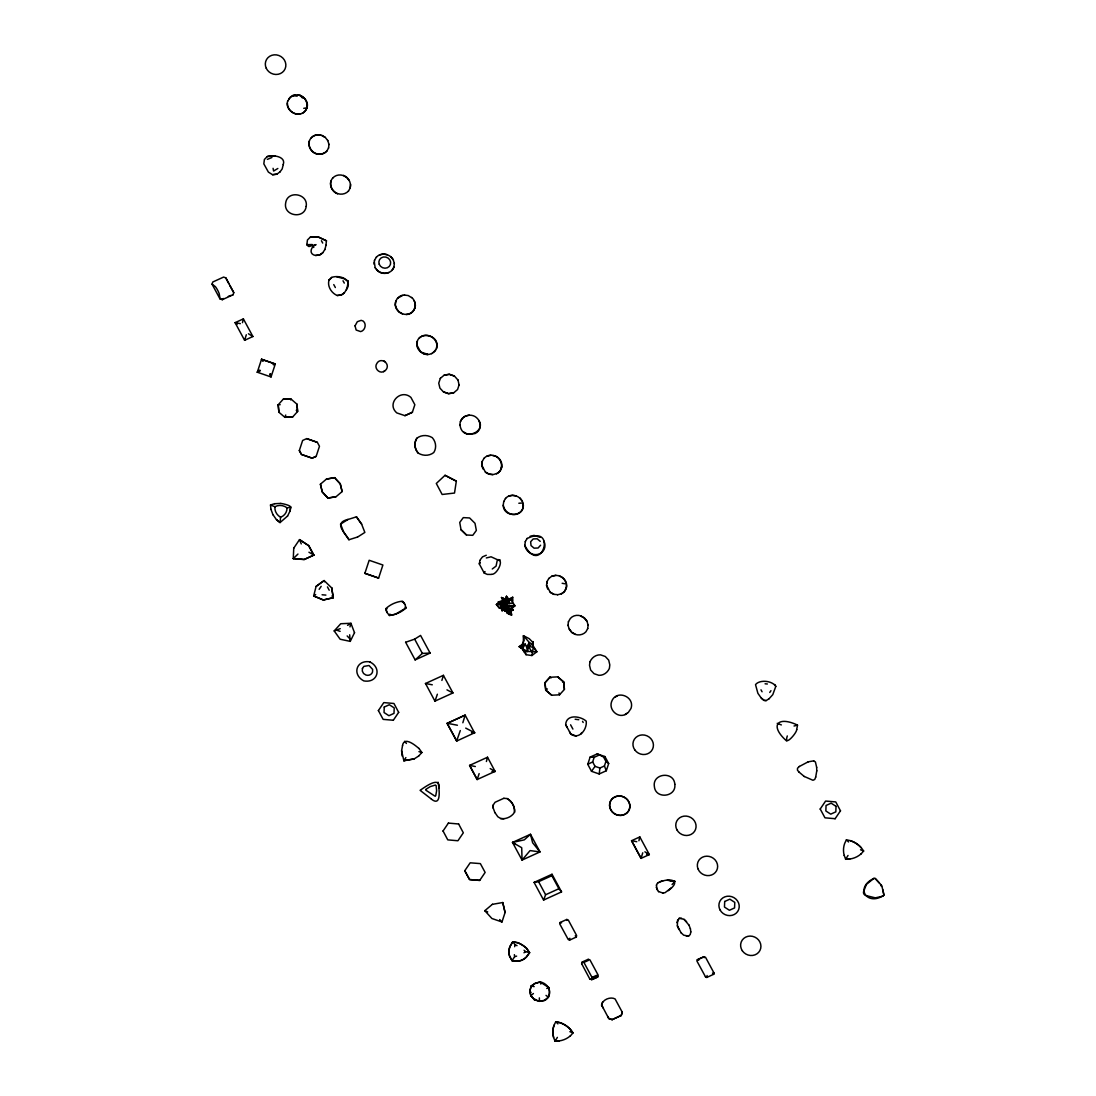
<?xml version="1.0" encoding="UTF-8"?>
<svg xmlns="http://www.w3.org/2000/svg" width="1096" height="1096" viewBox="0 0 1096 1096"><rect width="100%" height="100%" fill="white"/><g stroke="black" fill="none" stroke-linecap="round" stroke-linejoin="round"><path stroke-width="1.5" d="M505.119 608.814L503.735 609.554L502.954 609.143L505.119 608.814L503.818 609.376L499.488 608.17L496.433 604.526L505.42 604.622L501.489 597.512L505.146 599.156L507.832 598.169L508.325 599.868L511.079 600.142L514.791 605.499L506.804 605.663L511.147 606.746L513.01 610.13L510.352 611.28L508.325 611.143L504.516 607.828L504.489 610.746L506.256 610.554L506.434 607.225M532.82 642.338L529.217 638.667L523.436 635.694L524.052 640.393L522.299 644.325L519.148 646.681L522.08 648.476L526.039 654.696L531.916 655.531L536.848 651.764L532.889 645.393M567.29 727.621L565.659 724.703C566.207 713.907 580.373 715.962 586.209 721.141C587.278 729.278 579.318 740.005 570.756 734.156L569.536 731.786M293.673 548.26L299.523 539.616L308.757 545.616L313.853 555.069L304.167 559.577L293.276 558.645L293.742 548.123M493.296 804.861L493.186 807.999L494.913 812.67M514.504 812.259C515.134 806.862 511.777 801.258 507.188 798.546L503.859 798.34M493.145 808.067L493.269 804.93L495.05 802.286L503.9 798.258M508.722 614.075L508.476 607.691L513.01 610.13L510.805 609.705L511.585 615.116L508.722 614.075L505.023 609.431L506.256 610.554M531.916 655.531L533.273 647.421L532.971 641.557L532.875 646.435M283.248 164.551C286.193 156.427 272.904 154.673 267.369 156.454L264.383 159.468L263.835 163.879L268.397 172.113L272.589 174.716L276.822 174.223L279.946 171.935M331.8 277.384L328.964 280.206L331.8 277.384C339.65 274.575 353.35 279.48 346.446 289.673M348.021 280.809C347.857 286.166 346.61 292.454 341.322 295.043L337.239 295.509C331.403 293.139 327.06 286.152 329.047 280.042M436.948 344.596L436.509 348.336C440.88 334.17 416.22 329.828 416.754 345.13C417.823 351.885 425.275 356.721 431.728 353.501M325.923 245.394L326.457 240.805L318.1 236.805L310.291 237.174L307.442 239.983L306.853 244.668L308.867 246.545L316.045 244.614C310.675 246.682 308.428 254.382 315.634 255.464L319.731 254.984L322.594 252.998L324.923 249.45M280.727 503.489C283.083 503.434 296.55 507.064 287.001 507.791A10.768 10.028 25 0 1 280.59 517.23L280.042 522.573L287.577 516.024M656.463 885.047L656.956 889.651M287.727 100.983C284.179 110.573 299.592 119.889 305.921 109.929C312.593 99.572 295.331 88.612 288.741 99.12M816.78 770.831L815.698 777.091M374.051 264.163L374.531 260.286M374.325 262.163L375.175 267.862M391.971 270.424L393.875 267.205L394.355 263.314M796.723 729.58C796.587 733.498 783.435 747.869 787.298 735.937M309.319 141.042C307.866 146.165 311.168 151.796 316.086 153.577A10.453 9.741 25.4 0 0 326.896 150.96M330.924 181.087C329.458 186.21 332.759 191.855 337.678 193.622A10.453 9.741 25.4 0 0 348.501 191.019M567.961 625.501L568.468 621.651M328.526 148.07L329.033 144.302M350.117 188.115C351.597 182.881 348.501 177.237 343.445 175.387M350.624 184.347L350.213 187.923L348.405 191.197M587.675 628.679L588.182 624.912M406.219 314.525C415.055 314.442 418.11 302.825 411.671 297.427M496.515 473.787C505.256 469.951 501.763 456.155 492.789 455.566M561.33 593.936L564.399 591.648L566.262 587.662M414.877 308.209L415.083 306.483M501.352 468.376L501.557 466.649M566.166 588.525C567.536 583.387 564.454 577.77 559.44 576.044M507.832 598.169L506.393 598.745L505.42 604.745L499.297 602.499L496.433 604.526L499.488 608.17L502.776 607.622L502.119 610.787L503.735 609.554L502.119 608.91L502.776 607.622M599.197 773.968L599.909 768.036L604.417 765.994L605.924 761.419L603.54 756.98L597.238 753.884L590.128 757.103L587.757 764.323L591.511 771.31L599.197 773.968L606.307 770.748L608.677 763.542L604.91 756.555L597.238 753.884M582.168 962.137L583.908 962.425L592.018 977.427L591.744 979.66L595.58 977.194M546.74 583.565L546.863 582.634M395.779 301.208L395.314 304.948L396.56 308.62L399.054 311.935L402.506 313.853M459.991 425.152C459.347 416.535 470.239 412.192 476.459 417.576C490.583 430.591 462.115 443.305 460.032 425.056M482.254 461.375L481.788 465.115L485.446 472.28L488.898 474.198L492.707 474.691L496.611 473.609A10.193 9.508 25.4 0 0 500.667 460.772C497.557 454.772 488.487 453.073 483.966 458.416M503.749 501.461L503.201 505.393C503.9 518.929 526.957 516.38 522.669 503.037M525.354 541.52L524.792 545.438C541.383 576.825 557.768 523.367 527.053 538.574M547.068 581.51L546.507 585.442L547.753 589.114M561.549 891.897L558.892 888.719L551.863 875.677L552.028 874.252L534.081 882.403L543.589 900.063L561.549 891.897L552.028 874.252M416.754 345.13L417.37 341.267M456.333 481.158L454.511 493.049L442.14 494.474L436.304 483.473L445.045 475.308L456.333 481.158L445.045 475.308M569.865 938.245L569.578 940.121L569.221 938.642M704.207 957.685L704.084 956.657L697.303 959.74L696.946 961.11L705.454 976.742L706.797 977.454L707.112 975.509M527.491 651.462L529.368 642.571L523.436 635.694L523.326 645.38L522.08 648.476L527.491 651.462L536.848 651.764L533.273 647.421L528.313 646.188L526.573 646.914L527.491 651.462L523.847 651.682L522.614 648.599L525.217 644.092L526.573 646.914L529.368 642.571L532.464 644.256L528.313 646.188L532.122 652.23M349.966 626.898L350.967 623.268L340.733 623.734L334.198 630.94L340.144 639.228L350.254 641.379L354.542 632.639M713.866 972.741L713.578 974.371L713.866 972.741L705.536 957.301L704.057 956.726L697.275 959.808L698.81 960.123M244.874 338.719L244.614 340.308L252.888 336.513L243.381 318.868L235.106 322.662L244.614 340.308L246.312 334.746M641.311 856.771L641.05 858.374L649.339 854.579L639.817 836.919L631.543 840.728L641.05 858.374L642.749 852.798M228.817 283.576L225.79 277.836L223.584 277.083L212.775 282.001L212.09 284.07L215.474 286.741A17.892 9.987 70.5 0 1 219.186 293.618L220.077 298.879L222.283 299.646L223.625 298.496M290.029 511.051L290.783 506.777L290.07 510.955L287.536 516.12M769.05 698.755L766.173 700.591L763.981 700.399L761.295 698.138L757.898 693.316L755.514 684.603C759.706 679.383 772.173 680.616 775.817 686.356L772.776 694.659L769.022 698.81M418.645 756.048L414.096 758.966L403.876 760.734L401.588 750.828L402.547 745.581M435.715 795.819L436.633 790.723L436.112 785.49M796.696 729.635L797.518 725.1L794.038 726.018M505.955 599.142L506.489 596.224L508.297 599.416L512.709 597.238L512.832 601.307M491.529 574.441L487.295 574.4L484.199 573.044L479.281 563.865L479.925 560.645M243.381 318.868L242.463 322.662M514.668 946.725L515.079 944.752L512.791 941.765L510.01 946.382A13.316 10.426 -61.2 0 0 509.64 956.137L512.079 960.63L517.271 961.247A13.097 10.905 -50.9 0 0 526.327 957.137L529.574 952.684L526.71 948.383A13.316 6.042 31.5 0 0 518.024 942.724L512.791 941.765L509.955 946.492A13.097 10.111 -62.2 0 0 509.585 956.246L512.038 960.699L517.326 961.137A13.316 11.22 -52.1 0 0 526.381 957.027L529.574 952.684L526.655 948.492A13.097 5.699 31.6 0 0 517.97 942.848L512.764 941.834M639.817 836.919L638.913 840.728M690.823 931.847L690.247 934.504L688.617 936.08L683.685 935.176L681.178 932.847M548.397 997.264C551.85 990.168 547.479 983.509 540.191 981.893L535.095 983.318L531.204 985.975L529.779 991.236L530.807 995.73L534.369 999.758L539.41 1001.333L544.178 1000.607C549.74 998.566 550.11 992.373 548.795 987.496L546.753 988.482M290.687 399.917L290.92 398.958L283.165 399.259L278.165 404.835L278.905 412.26L284.892 417.316L292.632 417.014L297.646 411.438L296.906 403.999L297.591 411.548L296.263 410.26M676.931 922.64L679.15 918.325L681.534 918.147M677.602 919.928L677.342 925.915L678.876 929.518M512.873 603.129L505.557 603.595L504.009 604.732L505.599 608.65L507.53 605.197L504.009 604.732L504.146 607.869L500.406 608.266L501.667 605.732L504.105 605.609M283.302 164.427L282.179 168.935L279.891 172.058M523.724 649.654L521.367 648.092L522.299 644.325M576.359 937.039L576.606 935.477L568.29 920.037L566.796 919.462L560.015 922.544L559.7 923.846L568.208 939.491L569.578 940.121L576.359 937.039L575.249 935.792M331.622 587.84L324.128 580.565L316.1 586.401L313.661 596.005L323.347 600.019L333.28 597.704L331.663 587.744L333.28 597.704L323.389 599.937L313.703 595.909L315.689 594.512M324.854 249.614L326.005 245.23M548.767 987.578L540.15 981.975L534.985 983.564L531.176 986.058L529.889 990.99L530.834 995.661L534.478 999.511L539.451 1001.265L544.287 1000.36L548.425 997.182L546.014 995.387M491.912 574.277C496.817 574.688 504.338 560.207 497.954 559.535M486.391 761.501L487.542 757.226L495.104 771.461L491.94 771.488M402.164 601.964C403.232 599.937 405.986 606.499 406 607.965L395.437 614.226L389.409 615.5L386.929 612.376L385.792 608.691A30.304 28.249 25.4 0 1 402.383 601.156L404.862 604.28M462.841 722.771L465.142 715.113L447.113 723.415L456.635 741.06L474.664 732.758L465.718 728.1M441.88 680.438L443.442 675.3L425.44 683.52L432.29 684.795M479.144 773.598L477.157 779.612L469.595 765.392L487.542 757.226M233.051 294.824L233.777 292.659L229.927 285.645M257.3 372.215L261.547 359.255L275.288 363.995L271.041 376.955L257.3 372.215L259.834 370.023M299.331 450.525L302.633 440.455L306.688 438.619L317.319 442.291L319.47 446.278L316.169 456.347L312.113 458.183L301.482 454.511L299.331 450.525L301.51 454.443L312.141 458.114L316.169 456.347M412.343 412.343L414.85 404.725L410.918 397.41C400.629 388.327 385.998 403.808 396.862 412.945L404.945 415.658L412.384 412.274L404.945 415.658M364.872 573.331L369.174 560.275L382.901 565.015L378.613 578.072L364.872 573.331L378.613 578.072M440.359 378.312L438.743 383.162L439.921 388.121L443.51 391.984L448.538 393.724L453.662 392.861L457.58 389.518L459.114 384.792M499.68 919.544L501.982 921.969L505.092 912.461L502.749 902.542L492.46 904.323M603.307 1008.128L601.567 1005.169C602.266 999.579 610.499 996.387 615.089 998.936L622.295 1012.279L621.254 1015.43L612.102 1019.677L608.76 1018.527L607.787 1016.43M601.567 1005.169L602.649 1001.908M621.199 1015.554L622.295 1012.279M587.757 764.323L592.648 761.926L594.155 757.336L598.663 755.295M437.373 694.22L434.989 701.111L452.949 692.946L446.963 689.864M456.635 741.06L460.293 730.566M581.592 963.781L582.223 962.014L588.237 959.288L589.949 959.891L598.224 975.235L597.69 977.057L592.977 979.043M389.929 614.061L389.436 615.445A30.304 28.249 25.4 0 0 406.027 607.91L404.999 607.211M284.892 417.316L285.741 415.028M505.599 608.65L506.599 605.992M543.589 900.063L545.616 894.747L558.892 888.719M815.725 777.05L814.739 779.462L812.958 780.27L804.327 776.489M657.49 883.266C665.902 877.8 684.411 878.513 668.245 890.692M875.183 878.444L873.964 878.362C854.031 887.787 867.566 906.666 883.938 895.158L881.828 885.719L875.183 878.444L879.444 883.061M267.314 156.577L275.137 155.879M212.049 284.165L220.036 298.989L222.31 299.359M272.589 174.716L276.877 174.113M225.79 277.836L233.777 292.659M222.241 299.742L233.106 294.728M306.853 244.668L312.168 244.545L312.648 245.436M310.291 237.174L318.018 236.969L326.457 240.805M315.634 255.464L319.799 254.82L322.662 252.834M272.959 364.064L275.288 363.995L261.533 359.31L262.725 361.187M278.165 404.835L280.165 404.698M283.165 399.259L290.92 398.958L296.865 404.109M278.905 412.26L278.22 404.725M337.239 295.509L341.404 294.879L344.267 292.879M292.632 417.014L284.946 417.206M287.001 507.791A10.768 10.042 25.6 0 0 274.945 506.736L270.479 505.023L274.808 503.626M317.278 442.373L306.688 438.619M320.402 484.213L326.526 479.007L334.623 477.651L340.267 483.747L342.13 491.57L335.993 496.776L327.91 498.132L322.251 492.036L320.402 484.213L322.306 491.912L327.964 498.009L336.047 496.652M293.276 558.645L297.948 554.055M326.471 479.13L334.623 477.651M342.13 491.57L340.212 483.87L334.568 477.774M357.474 537.054L348.939 539.739C345.007 532.327 333.047 523.039 347.966 519.408M316.1 586.401L324.128 580.565L324.361 581.757M361.694 524.148L356.447 516.833L361.653 524.258L364.858 532.423L357.433 537.163M348.939 539.739L343.747 532.314L340.582 524.039M416.823 438.263L416.768 438.373A13.344 12.44 25.4 0 0 418.234 453.237L418.288 453.141A13.344 12.44 25.4 0 1 416.823 438.263A13.344 12.44 25.4 0 1 432.304 437.674A13.344 12.44 25.4 0 1 433.769 452.538A13.344 12.44 25.4 0 1 418.288 453.141M334.198 630.94L340.24 628.652M350.254 641.379L349.665 634.79M370.01 662.011C382.12 667.93 377.654 683.411 363.817 680.904C351.734 674.602 356.323 659.436 370.064 661.902M405.589 642.283L414.658 639.146L420.576 635.433L430.098 653.079L415.11 659.929L422.357 653.408L430.098 653.079M461.019 529.669L459.731 522.45L463.279 517.613L469.622 517.956L475.006 523.313L476.349 530.437L472.773 535.327L466.43 534.985L461.019 529.669L466.458 534.93M378.353 710.633L383.792 702.605L393.944 703.481L398.67 712.386M393.272 720.332L398.697 712.304M402.506 745.65C403.986 735.95 415.302 745.253 418.905 748.486M443.401 675.369L452.949 692.946M403.876 760.734L405.876 757.583M418.946 751.651L421.878 752.486L418.946 748.404M431.44 799.107L420.097 790.339C424.481 787.38 440.606 775.201 439.03 788.23M471.513 732.635L474.664 732.758M458.608 823.918L463.32 832.809L457.936 840.755L447.771 839.879L443.044 830.974M443.017 831.042L448.442 823.028M495.104 771.461L490.2 768.57M559.001 692.96L559.494 694.809L551.699 695.234L545.698 690.192L544.959 682.767L549.986 677.164L550.946 678.013M544.959 682.767L549.986 677.164M551.699 695.234L545.767 690.055L547.37 688.946M464.773 870.745L469.581 879.499L479.692 880.458L485.131 872.43L480.363 863.607L470.17 862.812L464.773 870.745L469.54 879.581L479.733 880.376M564.454 689.343L563.714 681.904L557.727 676.862L563.659 682.041L564.385 689.466L559.494 694.809M563.659 682.041L562.577 682.041M565.659 724.703L570.811 734.019L576.14 736.019M501.982 921.969L491.912 918.503L484.788 910.708L492.488 904.255M502.749 902.542L505.064 912.53M512.038 960.699L514.613 956.685L514.366 954.643M560.015 922.544L561.563 922.873M531.176 986.058L534.177 986.606M566.796 919.462L566.961 920.421M530.807 995.73L533.437 993.51M540.15 981.975L540.835 984.098M539.41 1001.333L539.355 997.894M588.182 959.411L588.456 960.37L583.908 962.425M559.083 1041.036L555.001 1041.2L557.385 1037.364M589.867 979.125L581.647 963.658M608.76 1018.527L601.622 1005.046M612.102 1019.677L621.254 1015.43M766.173 700.591L764.008 700.344L761.309 698.084M775.804 686.411L774.776 684.507M679.15 918.325L684.068 919.311L688.836 924.997M786.695 741.047C769.296 725.703 777.311 715.524 797.518 725.1M688.617 936.08L686.356 936.176M705.427 976.824L706.824 977.385M813.698 760.898L815.424 761.967L816.643 767.31M820.178 809.067L825.603 801.053L835.755 801.93L840.481 810.835M835.083 818.781L840.522 810.752M848.551 841.975L846.427 839.81L850.482 840.673A22.386 20.865 25.4 0 1 861.264 847.688L863.648 851.017L860.524 849.77M849.729 859.127L845.646 859.291L848.03 855.442M479.281 563.865L480.295 562.782M553.562 1037.446A22.386 20.865 25.4 0 1 554.014 1025.322L555.782 1021.719L559.837 1022.582A22.386 20.865 25.4 0 1 570.619 1029.61L573.003 1032.925L570.331 1035.939M846.427 839.81L844.673 843.399A22.386 20.865 25.4 0 0 844.208 855.524M502.434 602.129L505.42 604.622L501.489 597.512L505.146 599.156L506.393 598.745L508.777 601.046L505.283 606.294L501.667 605.732L500.406 608.266L501.338 607.664L500.995 606.294M484.199 573.044L485.007 571.55M287.632 101.174L290.509 97.119L295.208 94.914M504.585 604.033L500.708 603.005L499.803 604.677L501.667 605.732M436.605 348.158L434.934 351.213L431.632 353.679M435.674 349.884L433.208 352.556M328.608 147.878L326.814 151.152A10.453 9.741 25.4 0 1 315.991 153.755C309.73 151.645 306.455 143.042 311.182 137.863A9.837 9.165 25.4 0 1 321.854 135.342L325.238 137.274L327.704 140.589M587.757 628.488L585.963 631.762A10.453 9.741 25.4 0 1 575.14 634.379L571.756 632.529L569.235 629.214L568.057 625.309M656.422 885.171L657.545 883.157M484.048 458.238L482.172 461.553L481.706 465.293L482.952 468.965M503.667 501.653L505.544 498.338M525.258 541.698L527.149 538.383M546.973 581.702L548.863 578.373M374.462 260.423L376.421 257.053M393.93 267.068C391.505 274.397 380.696 275.589 376.421 269.397M332.787 177.922C328.047 183.101 331.321 191.704 337.582 193.814M460.443 421.494L462.32 418.316L465.348 416.042L469.294 415.151M568.386 621.843L570.331 618.486A9.837 9.165 25.4 0 1 581.003 615.952L584.387 617.884L586.949 621.021L588.086 625.104M503.68 608.239L502.119 610.787L502.119 608.91M883.938 895.158L882.897 889.842M319.142 589.333L321.183 586.346M769.748 692.453L770.968 690.672M591.511 771.31L595.032 766.351L592.648 761.926M580.62 734.197L581.812 732.566M480.007 560.07L482.514 556.85L486.268 555.261M499.118 560.645L499.927 559.672M506.133 610.773L507.174 609.582L505.845 610.486L507.201 613.541M540.616 545.205L538.081 548.014L534.095 548.164L531.026 545.575L530.642 541.753L533.19 538.944L537.163 538.794L540.246 541.383M418.604 756.13L421.878 752.486M860.977 854.017L863.648 851.017M509.667 600.567L512.709 597.238M672.081 884.513L674.972 881.376L667.217 880.252M509.284 600.334L511.106 598.375L508.982 599.992M799.395 766.419L797.518 768.255L797.45 770.173L799.162 772.269M502.9 601.293L499.584 603.17M384.682 370.955L386.23 369.544C390.601 363.283 380.655 356.721 376.846 363.434C373.435 368.325 380.12 374.764 384.682 370.955L383.6 371.626M671.382 887.774L665.121 892.624L662.833 893.158M440.291 378.435L444.209 375.092L449.333 374.229L454.361 375.969L457.881 379.956M302.058 113.368C311.004 109.353 306.99 95.462 297.865 95.051M397.478 298.263L402.492 295.536M419.083 338.308C424.892 331.787 436.098 336.595 436.866 344.788M505.462 498.516C510.051 493.077 519.011 494.981 522.066 501.064M548.767 578.565L551.905 576.099L555.836 575.208M799.381 766.474L808.245 761.788M376.366 257.19C381.093 251.929 389.957 253.738 393.163 259.766M525.217 644.092L519.148 646.681L521.367 648.092M523.97 952.78L525.683 951.657L529.574 952.684M625.049 714.578L628.186 712.606L630.981 708.495C635.214 696.357 615.938 688.973 611.554 701.783C608.417 710.646 619.5 719.62 627.049 713.318M340.527 524.148L347.911 519.518L356.447 516.833M425.823 789.38L430.276 786.586L435.4 785.037M615.486 696.96L617.486 695.7M277.85 168.483L273.616 171.031L273.068 168.305M347.555 625.337L350.487 623.692M492.268 568.988L496.091 566.098L497.379 559.686L491.077 556.795L486.323 557.946M873.978 878.334L866.443 884.335L863.607 891.528A3.302 3.069 25.4 0 0 865.607 895.459L875.334 897.843L883.184 896.103M496.433 604.526L498.502 603.554M273.397 364.872L275.288 363.995M447.113 723.415L465.142 715.113L474.595 732.909M495.159 771.351L477.198 779.503L469.595 765.392L475.335 766.529M534.081 882.403L538.588 881.705L551.863 875.677M592.018 977.427L596.553 975.358L597.758 976.933L591.744 979.66L589.922 979.016M706.797 977.454L713.606 974.303L712.51 973.056M257.327 372.161L260.273 370.832M502.776 601.951L499.297 602.499M267.356 159.386L271.931 157.495M500.42 603.403L498.214 602.115L501.968 600.677M228.311 296.372L231.078 295.386M534.369 999.758L535.492 999.36M603.54 756.98L604.91 756.555M414.137 758.884L403.917 760.651M659.326 881.883L662.916 880.8M514.613 956.685L516.627 956.123M557.508 594.827L561.412 593.744A10.193 9.508 25.4 0 0 565.468 580.921C563.248 576.88 558.289 574.427 553.781 575.838M808.232 761.83L813.712 760.857M379.449 254.971L383.244 254.094L387.189 254.697M388.957 272.52C383.929 274.589 377.915 272.425 375.243 267.725M404.547 294.906C399.191 295.043 394.916 299.811 395.218 305.14C396.163 312.086 403.698 316.415 410.123 313.442A10.193 9.508 25.4 0 0 414.178 300.619M487.008 456.142L490.94 455.251M508.503 496.241L512.435 495.351L516.12 495.995M530.094 536.287L534.04 535.396L540.013 537.3M551.809 576.291L552.795 576.058M511.147 606.746L514.778 606.047L513.928 604.677M444.14 375.216L449.278 374.366L454.306 376.092M453.717 392.738L448.593 393.601L443.565 391.861M303.743 108.326L307.017 107.833M506.804 605.663L509.53 605.348M518.833 503.242L521.6 503.064M299.838 113.929C293.577 115.244 287.166 109.559 287.412 103.23M274.754 503.722L280.768 503.393M549.918 677.287L557.727 676.862M845.687 859.168L849.784 859.017A22.386 20.865 25.4 0 0 861.031 853.907M555.042 1041.09L559.138 1040.926A22.386 20.865 25.4 0 0 570.386 1035.816M511.435 606.157L514.778 606.047L511.421 608.705L512.449 610.075L512.284 607.91M590.128 757.103L594.155 757.336M336.801 276.822L343.884 278.672M293.344 558.508L304.236 559.44L313.853 555.069L308.935 552.22M322.073 594.772L325.896 595.101M765.077 683.794L767.364 683.986M393.3 720.25L383.148 719.373L378.394 710.551M835.125 818.698L824.973 817.822L820.205 808.999M503.955 818.781L500.667 818.493L497.831 816.753L494.94 812.602M500.625 818.575C505.845 819.424 511.873 816.808 514.545 812.191C515.134 806.848 511.914 801.08 507.147 798.614M448.415 823.096L458.566 823.987M646.626 854.359L649.312 854.62L644.9 851.825M670.135 880.91L674.972 881.376M498.831 607.362L501.338 607.664M492.789 474.5L488.994 474.02L485.542 472.102M557.604 594.649L553.713 594.347L550.26 592.429L546.603 585.25M575.153 719.25L578.784 719.716M387.094 608.801L385.792 608.691L386.929 612.376M292.632 95.544L297.194 96.16M424.042 354.008L427.824 354.57M427.906 354.392L420.659 351.994L416.85 344.939M662.888 893.048L658.545 891.555M404.465 295.084L408.233 295.55L411.575 297.619M562.152 583.291L564.645 583.73M457.416 725.237L447.182 723.278L456.703 740.923M240.325 323.635L235.119 322.621L237.12 324.334M636.762 841.701L631.556 840.673L641.078 858.332M498.214 602.115L501.461 603.184M336.417 630.09L340.13 631.365M595.032 766.351L599.909 768.036M608.828 1018.403L612.171 1019.554M777.215 723.346L781.352 724.922M484.761 910.762L487.706 911.886M569.879 1031.678L573.003 1032.925L570.564 1029.719A22.386 20.865 25.4 0 0 559.782 1022.705L555.782 1021.719L557.905 1023.883M431.413 799.162C442.14 807.697 438.948 787.257 438.058 782.188M515.079 944.752L517.024 945.643M500.708 603.005L503.763 604.444M434.975 796.162L425.796 790.175M575.236 634.187L571.838 632.337L569.331 629.036M550.343 592.251L553.795 594.169M463.841 432.098L467.28 434.016L474.911 433.591A9.946 9.275 25.3 0 0 480.254 424.632L478.966 420.768M248.45 333.773L252.888 336.513M345.24 279.439L347.939 280.973M321.758 135.534L325.156 137.452M580.907 616.144L584.305 618.076L586.853 621.213M385.436 361.913L383.723 360.803M804.313 776.53L799.176 772.214M514.969 844.276L512.517 842.427L530.478 834.275L539.999 851.921L522.039 860.086L512.517 842.427L524.285 839.865L530.478 834.275L532.629 842.755L539.999 851.921L530.08 850.592L522.039 860.086L521.723 847.715L512.517 842.427L514.873 844.591M605.924 761.419L608.677 763.542M261.547 359.255L263.547 360.803M276.507 519.614L280.042 522.573L276.466 519.71L273.041 514.764M524.066 950.232L525.683 951.657M684.014 919.421L686.589 921.722M306.935 244.504L308.935 246.381M529.779 991.236L531.108 992.483M347.158 635.94L349.912 638.872M509.435 612.623L511.585 615.116L510.805 609.705M504.516 607.828L506.119 609.677L504.489 610.746L503.845 609.075M302.523 98.051L300.249 95.297L301.386 96.667M349.309 180.648L346.747 177.511L343.363 175.579A9.837 9.165 25.4 0 0 332.691 178.1M390.738 256.56L393.231 259.629L394.286 263.451M404.657 741.28L406.411 743.485M519.641 497.68L522.162 500.872A10.193 9.508 25.4 0 1 518.107 513.695C511.709 516.586 504.242 512.024 503.283 505.201M332.006 595.936L333.321 597.608M658.49 891.665L656.23 887.267M503.818 609.376L505.119 611.308M681.137 932.943L677.397 925.805M505.557 603.595L507.147 606.828M313.264 246.559L313.771 247.491M333.759 284.59L335.362 287.536M760.994 689.809L762.063 691.782M582.551 721.346L583.168 722.483M321.429 240.723L322.69 243.052M343.021 280.768L344.281 283.111M570.591 724.812L572.907 729.087M414.658 639.146L422.357 653.408M538.588 881.705L545.616 894.747M405.616 642.229L415.124 659.874M425.481 683.452L434.961 701.166M313.785 555.206L308.688 545.753L299.523 539.616L301.263 543.931M327.43 586.894L329.211 590.21M880.581 884.705L881.499 886.431M508.476 607.691L510.352 611.28M269.671 374.079L271.068 376.901L270.507 373.709M688.891 924.887L690.37 928.75M604.417 765.994L606.307 770.748M844.263 855.414L845.646 859.291M555.001 1041.2L553.617 1037.337A22.386 20.865 25.4 0 1 554.069 1025.212M350.939 623.336L354.515 632.693M270.945 509.298L273 514.86M508.325 599.868L509.448 603.403L508.777 601.046M524.888 545.26C525.833 552.069 533.3 556.645 539.698 553.754A10.193 9.508 25.4 0 0 543.753 540.917M507.023 607.28L508.325 611.143M327.8 140.411L328.937 144.48M525.285 651.86L526.039 654.696M457.95 379.833L459.06 384.915M506.393 598.745L507.38 603.197M505.749 601.923L505.146 599.156L505.283 603.403M545.027 682.63L545.767 690.055M690.425 928.641L690.781 931.956M401.629 750.733L402.15 756.021M270.52 504.927L270.904 509.393M506.585 598.813L506.489 596.224L506.53 598.745M816.671 767.255L816.753 770.885M280.59 517.23A10.768 10.028 25.7 0 1 274.945 506.736M311.1 138.055A9.837 9.165 25.4 0 1 320.553 135.164M850.428 840.783A22.386 20.865 25.4 0 1 861.209 847.797M674.807 784.229C676.602 797.203 655.408 799.505 654.367 786.517C652.134 773.242 673.999 770.872 674.807 784.229M355.049 325.841L356.145 330.033L360.666 331.595C365.16 330.608 366.845 323.854 363.146 321.046L361.159 320.347L357.323 321.703L355.049 325.841M384.244 707.043L384.038 712.523L388.916 715.702L393.998 713.386L394.218 707.906L389.327 704.728L384.244 707.043M724.689 901.501L724.47 907.063L729.415 910.269L734.567 907.926L734.786 902.378L729.84 899.158L724.689 901.501M836.029 806.341L835.823 811.835L830.727 814.15L825.85 810.972L826.055 805.478L831.152 803.176L836.029 806.341M362.42 668.533L362.324 671.136L363.598 673.519L365.927 675.026A5.343 4.987 25.8 0 0 372.53 672.012L372.64 669.409L369.037 665.519L363.872 666.382L362.42 668.533M589.963 661.737L589.525 665.286L590.634 670.012L594.046 673.684L598.827 675.328C603.567 675.506 607.444 672.629 609.376 668.45L609.814 664.888L608.705 660.176L605.293 656.49L600.512 654.846C595.772 654.668 591.895 657.559 589.963 661.737M306.209 206.336C304.578 219.652 283.206 216.063 285.645 203.116C287.289 189.868 308.373 193.499 306.209 206.336M610.006 807.875A10.289 9.59 25.4 0 0 627.118 812.725A10.289 9.59 25.4 0 0 622.158 796.34A10.289 9.59 25.4 0 0 610.006 807.875M609.965 807.985A10.289 9.59 25.4 0 0 627.063 812.835A10.289 9.59 25.4 0 0 622.103 796.45A10.289 9.59 25.4 0 0 609.965 807.985M742.335 950.78A10.289 9.59 25.4 0 0 759.898 950.547A10.289 9.59 25.4 0 0 750.075 936.08A10.289 9.59 25.4 0 0 742.335 950.78M720.086 909.981A10.289 9.59 25.4 0 0 737.677 911.502A10.289 9.59 25.4 0 0 729.429 896.213A10.289 9.59 25.4 0 0 720.086 909.981M697.96 868.799A10.289 9.59 25.4 0 0 715.318 872.498A10.289 9.59 25.4 0 0 709.167 856.414A10.289 9.59 25.4 0 0 697.96 868.799M676.944 829.864A10.289 9.59 25.4 0 0 694.535 831.385A10.289 9.59 25.4 0 0 686.288 816.095A10.289 9.59 25.4 0 0 676.944 829.864M634.831 749.965A10.371 9.672 25.4 0 0 652.504 749.28A10.371 9.672 25.4 0 0 642.215 734.923A10.371 9.672 25.4 0 0 634.831 749.965M379.216 264.218A5.973 5.576 25.4 0 0 389.299 266.397A5.973 5.576 25.4 0 0 385.765 257.053A5.973 5.576 25.4 0 0 379.216 264.218M266.26 68.295A10.412 9.713 25.4 0 0 284.001 70.719A10.412 9.713 25.4 0 0 276.493 54.896A10.412 9.713 25.4 0 0 266.26 68.295"/></g></svg>
